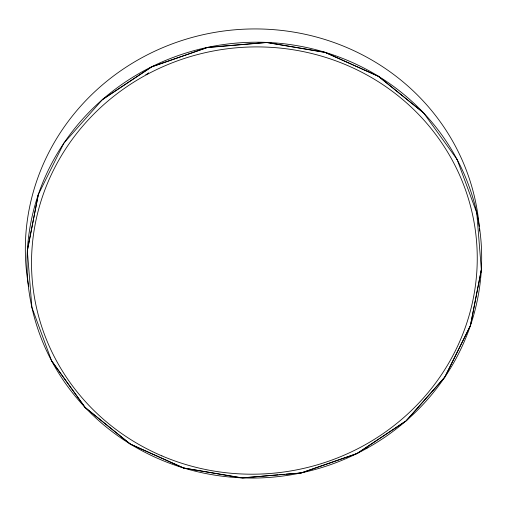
<?xml version="1.0" encoding="UTF-8"?>
<svg xmlns="http://www.w3.org/2000/svg" width="507" height="507" viewBox="0 0 507 507"><rect width="100%" height="100%" fill="white"/><g stroke="black" fill="none" stroke-linecap="round" stroke-linejoin="round"><path stroke-width="0.76" d="M241.237 477.727L183.68 467.993L130.16 443.961L85.106 407.406L51.587 360.807L31.884 307.356L27.34 250.68L38.266 194.65L63.914 143.082L102.541 99.492L151.517 66.854L207.496 47.385L266.669 42.411L325 52.278L378.514 76.31L423.567 112.871L457.092 159.464L476.795 212.921L481.352 269.711L470.458 325.399M38.361 194.46L27.34 250.68M51.72 360.997L85.125 407.52L130.375 444.17L183.496 468.024L242.023 477.981L301.399 472.936L356.972 453.607L406.151 420.892L444.759 377.189L470.414 325.621L481.352 269.711M406.151 420.892L444.607 377.36M423.567 112.871L378.336 76.342L325.209 52.481L266.682 42.531L207.306 47.569L151.732 66.899L102.541 99.492M405.473 421.216L357.162 453.416L301.183 472.892L297.805 473.17M242.796 477.797L260.085 476.346M261.656 476.212L278.159 474.825M279.731 474.691L284.446 474.298M286.018 474.165L296.234 473.304M457.162 159.661L456.959 159.28M470.319 325.811L444.854 376.999M242.023 477.981L242.01 477.86A227.485 217.776 -7.2 0 0 296.107 473.912L303.712 472.34A227.485 217.776 -7.2 0 0 354.849 454.551L361.751 451.078A227.485 217.776 -7.2 0 0 405.556 421.279M406.132 420.778A227.485 217.776 -7.2 0 0 441.889 381.34L446.16 375.085A227.485 217.776 -7.2 0 0 469.596 327.985L471.966 320.874A227.485 217.776 -7.2 0 0 477.803 217.776L476.244 210.5A227.485 217.776 -7.2 0 0 458.246 161.67L454.697 155.091A227.485 217.776 -7.2 0 0 382.817 79.022L376.34 74.985A227.485 217.776 -7.2 0 0 327.452 53.039L320.063 50.839A227.485 217.776 -7.2 0 0 212.572 46.365L204.967 47.931A227.485 217.776 -7.2 0 0 153.83 65.72L146.929 69.193A227.485 217.776 -7.2 0 0 66.791 138.931L62.513 145.186A227.485 217.776 -7.2 0 0 39.083 192.286L36.713 199.397A227.485 217.776 -7.2 0 0 30.876 302.495L32.429 309.771A227.485 217.776 -7.2 0 0 50.427 358.601L53.983 365.186A227.485 217.776 -7.2 0 0 125.863 441.248L132.34 445.285A227.485 217.776 -7.2 0 0 181.221 467.239L188.617 469.431A227.485 217.776 -7.2 0 0 241.237 477.828M148.614 72.793A1.908 0.513 -30.4 0 1 146.973 74.085M146.542 74.288A1.908 0.513 -30.4 0 1 145.807 74.523M367.708 447.389A1.908 0.513 -30.4 0 1 365.351 448.625M28.646 286.303A227.485 217.776 -7.2 0 1 223.929 30.99A227.485 217.776 -7.2 0 1 479.223 226.585M479.407 228.809A227.485 217.776 -7.2 0 1 479.559 231.034M161.885 455.875A223.01 213.491 -7.2 0 0 476.238 237.865A223.01 213.491 -7.2 0 0 125.052 87.92A223.01 213.491 -7.2 0 0 161.885 455.875"/></g></svg>
